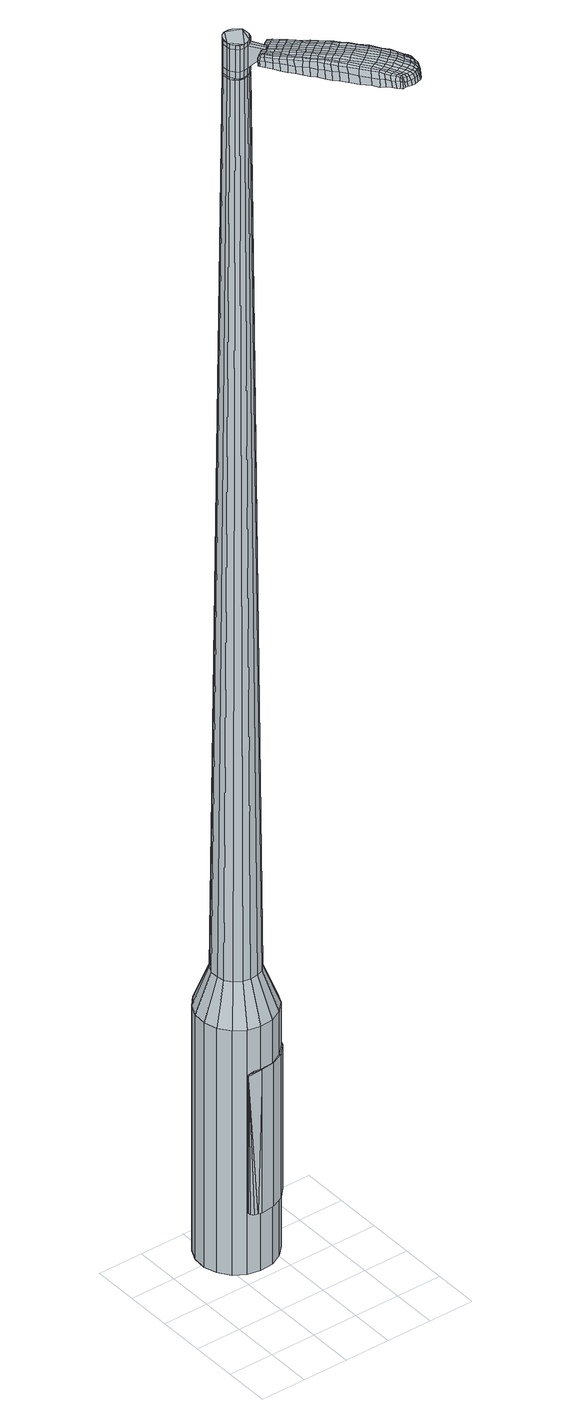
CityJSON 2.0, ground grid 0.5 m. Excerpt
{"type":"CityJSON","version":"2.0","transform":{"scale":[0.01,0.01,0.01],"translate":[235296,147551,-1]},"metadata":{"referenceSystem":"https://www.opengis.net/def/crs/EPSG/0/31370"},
"CityObjects":{
"object1":{"type":"GenericCityObject","attributes":{"cluster":373,"mean_distance_to_centroid":0.178,"new_centroid_x":235296.74,"new_centroid_y":147552.52,"mean_distance_to_camera":16.45,"H1":16.33,"H2":20.15,"Z_final":115.61,"cluster2":-1,"proj_x":235288.61,"proj_y":147558.45,"id_line":52661,"bearing_l":216.1,"distance":10.05,"orientation":"left","G_obj":306.1},"geometry":[{"type":"MultiSurface","lod":"2","boundaries":[[[0,1,2,3]],[[1,4,5,2]],[[4,6,7,5]],[[6,8,9,7]],[[8,10,11,9]],[[10,12,13,11]],[[12,14,15,13]],[[14,16,17,15]],[[16,18,19,17]],[[18,20,21,19]],[[20,22,23,21]],[[22,24,25,23]],[[24,26,27,25]],[[26,28,29,27]],[[28,30,31,29]],[[30,32,33,31]],[[32,34,35,33]],[[34,0,3,35]],[[36,37,38,39]],[[38,40,41,42]],[[41,43,42]],[[42,44,45,46]],[[45,47,46]],[[46,48,49,50]],[[49,51,50]],[[42,46,50,38]],[[50,52,39,38]],[[53,36,39]],[[2,5,7,35]],[[7,9,11,15]],[[11,13,15]],[[15,17,19,23]],[[19,21,23]],[[23,25,27,31]],[[27,29,31]],[[15,23,31,7]],[[31,33,35,7]],[[3,2,35]],[[1,0,54,55]],[[0,34,56,54]],[[34,32,57,56]],[[32,30,58,57]],[[30,28,59,58]],[[28,26,60,59]],[[26,24,61,60]],[[24,22,62,61]],[[22,20,63,62]],[[20,18,64,63]],[[18,16,65,64]],[[16,14,66,65]],[[14,12,67,66]],[[12,10,68,67]],[[10,8,69,68]],[[8,6,70,69]],[[6,4,71,70]],[[4,1,55,71]],[[55,54,72,73]],[[54,56,74,72]],[[56,57,75,74]],[[57,58,76,75]],[[58,59,77,76]],[[59,60,78,77]],[[60,61,79,78]],[[61,62,80,79]],[[62,63,81,80]],[[63,64,82,81]],[[64,65,83,82]],[[65,66,84,83]],[[66,67,85,84]],[[67,68,86,85]],[[68,69,87,86]],[[69,70,88,87]],[[70,71,89,88]],[[71,55,73,89]],[[90,91,92,93]],[[94,95,91,90]],[[96,97,95,94]],[[76,98,97,96]],[[99,100,98,76]],[[78,101,100,99]],[[79,102,101,78]],[[80,103,102,79]],[[104,105,103,80]],[[106,107,105,104]],[[83,108,107,106]],[[84,109,108,83]],[[85,110,109,84]],[[86,111,110,85]],[[112,113,111,86]],[[114,115,113,112]],[[116,117,115,114]],[[93,92,117,116]],[[118,119,120,121]],[[122,118,121,123]],[[124,122,123,125]],[[126,124,125,127]],[[128,126,127,129]],[[130,128,129,131]],[[132,130,131,133]],[[134,132,133,135]],[[136,134,135,137]],[[138,136,137,139]],[[140,138,139,141]],[[142,140,141,143]],[[144,142,143,145]],[[146,144,145,147]],[[148,146,147,149]],[[150,148,149,151]],[[73,72,90,93]],[[72,74,94,90]],[[74,75,96,94]],[[75,76,96]],[[77,99,76]],[[77,78,99]],[[81,104,80]],[[81,82,106,104]],[[82,83,106]],[[87,112,86]],[[87,88,114,112]],[[88,89,116,114]],[[89,73,93,116]],[[152,153,92,91]],[[153,154,117,92]],[[154,155,115,117]],[[155,156,113,115]],[[156,111,113]],[[157,107,108]],[[157,158,105,107]],[[158,103,105]],[[159,100,101]],[[159,98,100]],[[160,97,98]],[[160,161,95,97]],[[161,152,91,95]],[[39,52,150,162]],[[153,152,163,151]],[[53,39,162,119]],[[152,161,120,163]],[[36,53,119,118]],[[161,160,121,120]],[[37,36,118,122]],[[160,98,123,121]],[[38,37,122,124]],[[98,159,125,123]],[[40,38,124,126]],[[159,101,127,125]],[[41,40,126,128]],[[101,102,129,127]],[[43,41,128,130]],[[102,103,131,129]],[[42,43,130,132]],[[103,158,133,131]],[[44,42,132,134]],[[158,157,135,133]],[[45,44,134,136]],[[157,108,137,135]],[[47,45,136,138]],[[108,109,139,137]],[[46,47,138,140]],[[109,110,141,139]],[[48,46,140,142]],[[110,111,143,141]],[[49,48,142,144]],[[111,156,145,143]],[[51,49,144,146]],[[156,155,147,145]],[[50,51,146,148]],[[155,154,149,147]],[[52,50,148,150]],[[154,153,151,149]],[[150,151,164,165]],[[151,163,166,164]],[[163,120,167,166]],[[120,119,168,167]],[[119,162,169,168]],[[162,150,165,169]],[[170,171,172,173]],[[174,170,173,175]],[[170,174,176,177]],[[171,170,177,178]],[[179,180,181,182]],[[183,179,182,184]],[[179,183,185,186]],[[180,179,186,187]],[[188,189,190,191]],[[192,188,191,193]],[[188,192,194,195]],[[189,188,195,196]],[[197,198,199,200]],[[201,197,200,202]],[[197,201,203,204]],[[198,197,204,205]],[[206,207,208,209]],[[210,206,209,211]],[[206,210,212,213]],[[207,206,213,214]],[[215,216,217,218]],[[219,215,218,220]],[[215,219,221,222]],[[216,215,222,223]],[[224,225,226,227]],[[216,224,227,217]],[[224,216,223,228]],[[225,224,228,229]],[[230,231,232,233]],[[225,230,233,226]],[[230,225,229,234]],[[231,230,234,235]],[[236,174,175,237]],[[231,236,237,232]],[[236,231,235,238]],[[174,236,238,176]],[[239,240,241,242]],[[243,239,242,244]],[[239,243,245,246]],[[240,239,246,247]],[[248,249,250,251]],[[240,248,251,241]],[[248,240,247,252]],[[249,248,252,253]],[[254,255,256,257]],[[249,254,257,250]],[[254,249,253,258]],[[255,254,258,259]],[[260,261,262,263]],[[255,260,263,256]],[[260,255,259,264]],[[261,260,264,265]],[[266,171,178,267]],[[261,266,267,262]],[[266,261,265,268]],[[171,266,268,172]],[[269,270,271,272]],[[273,269,272,274]],[[269,273,275,276]],[[270,269,276,277]],[[278,279,280,281]],[[270,278,281,271]],[[278,270,277,282]],[[279,278,282,283]],[[284,285,286,287]],[[279,284,287,280]],[[284,279,283,288]],[[285,284,288,289]],[[290,183,184,291]],[[285,290,291,286]],[[290,285,289,292]],[[183,290,292,185]],[[293,294,295,296]],[[297,293,296,298]],[[293,297,299,300]],[[294,293,300,301]],[[302,303,304,305]],[[294,302,305,295]],[[302,294,301,306]],[[303,302,306,307]],[[308,309,310,311]],[[303,308,311,304]],[[308,303,307,312]],[[309,308,312,313]],[[314,315,316,317]],[[309,314,317,310]],[[314,309,313,318]],[[315,314,318,319]],[[320,180,187,321]],[[315,320,321,316]],[[320,315,319,322]],[[180,320,322,181]],[[323,209,208,324]],[[325,323,324,326]],[[323,325,327,328]],[[209,323,328,211]],[[329,325,326,330]],[[331,329,330,332]],[[329,331,333,334]],[[325,329,334,327]],[[335,331,332,336]],[[337,335,336,338]],[[335,337,339,340]],[[331,335,340,333]],[[341,337,338,342]],[[343,341,342,344]],[[341,343,345,346]],[[337,341,346,339]],[[347,343,344,348]],[[198,347,348,199]],[[347,198,205,349]],[[343,347,349,345]],[[350,351,196,195]],[[352,350,195,194]],[[350,352,353,354]],[[351,350,354,355]],[[356,357,355,354]],[[358,356,354,353]],[[356,358,359,360]],[[357,356,360,361]],[[362,363,361,360]],[[364,362,360,359]],[[362,364,365,366]],[[363,362,366,367]],[[368,369,367,366]],[[370,368,366,365]],[[368,370,203,201]],[[369,368,201,202]],[[371,372,373,374]],[[273,371,374,275]],[[371,273,274,375]],[[372,371,375,376]],[[377,192,193,378]],[[372,377,378,373]],[[377,372,376,379]],[[192,377,379,194]],[[380,381,382,383]],[[219,380,383,221]],[[380,219,220,384]],[[381,380,384,385]],[[386,387,388,389]],[[381,386,389,382]],[[386,381,385,390]],[[387,386,390,391]],[[392,189,196,393]],[[387,392,393,388]],[[392,387,391,394]],[[189,392,394,190]],[[395,396,397,398]],[[177,395,398,178]],[[395,177,176,399]],[[396,395,399,400]],[[401,402,403,404]],[[396,401,404,397]],[[401,396,400,405]],[[402,401,405,406]],[[407,200,199,408]],[[402,407,408,403]],[[407,402,406,409]],[[200,407,409,202]],[[410,411,412,413]],[[182,410,413,184]],[[410,182,181,414]],[[411,410,414,415]],[[416,204,203,417]],[[411,416,417,412]],[[416,411,415,418]],[[204,416,418,205]],[[419,420,421,422]],[[297,419,422,299]],[[419,297,298,423]],[[420,419,423,424]],[[425,210,211,426]],[[420,425,426,421]],[[425,420,424,427]],[[210,425,427,212]],[[428,429,430,431]],[[243,428,431,245]],[[428,243,244,432]],[[429,428,432,433]],[[434,435,436,437]],[[429,434,437,430]],[[434,429,433,438]],[[435,434,438,439]],[[440,207,214,441]],[[435,440,441,436]],[[440,435,439,442]],[[207,440,442,208]],[[443,444,433,432]],[[242,443,432,244]],[[443,242,241,445]],[[444,443,445,446]],[[447,448,439,438]],[[444,447,438,433]],[[447,444,446,449]],[[448,447,449,450]],[[451,324,208,442]],[[448,451,442,439]],[[451,448,450,452]],[[324,451,452,326]],[[453,454,455,456]],[[300,453,456,301]],[[453,300,299,422]],[[454,453,422,421]],[[457,328,327,458]],[[454,457,458,455]],[[457,454,421,426]],[[328,457,426,211]],[[459,460,446,445]],[[251,459,445,241]],[[459,251,250,461]],[[460,459,461,462]],[[463,464,450,449]],[[460,463,449,446]],[[463,460,462,465]],[[464,463,465,466]],[[467,330,326,452]],[[464,467,452,450]],[[467,464,466,468]],[[330,467,468,332]],[[469,470,471,472]],[[306,469,472,307]],[[469,306,301,456]],[[470,469,456,455]],[[473,334,333,474]],[[470,473,474,471]],[[473,470,455,458]],[[334,473,458,327]],[[475,476,462,461]],[[257,475,461,250]],[[475,257,256,477]],[[476,475,477,478]],[[479,480,466,465]],[[476,479,465,462]],[[479,476,478,481]],[[480,479,481,482]],[[483,336,332,468]],[[480,483,468,466]],[[483,480,482,484]],[[336,483,484,338]],[[485,486,487,488]],[[312,485,488,313]],[[485,312,307,472]],[[486,485,472,471]],[[489,340,339,490]],[[486,489,490,487]],[[489,486,471,474]],[[340,489,474,333]],[[491,492,478,477]],[[263,491,477,256]],[[491,263,262,493]],[[492,491,493,494]],[[495,496,482,481]],[[492,495,481,478]],[[495,492,494,497]],[[496,495,497,498]],[[499,342,338,484]],[[496,499,484,482]],[[499,496,498,500]],[[342,499,500,344]],[[501,502,503,504]],[[318,501,504,319]],[[501,318,313,488]],[[502,501,488,487]],[[505,346,345,506]],[[502,505,506,503]],[[505,502,487,490]],[[346,505,490,339]],[[507,508,494,493]],[[267,507,493,262]],[[507,267,178,398]],[[508,507,398,397]],[[509,510,498,497]],[[508,509,497,494]],[[509,508,397,404]],[[510,509,404,403]],[[511,348,344,500]],[[510,511,500,498]],[[511,510,403,408]],[[348,511,408,199]],[[512,513,415,414]],[[322,512,414,181]],[[512,322,319,504]],[[513,512,504,503]],[[514,349,205,418]],[[513,514,418,415]],[[514,513,503,506]],[[349,514,506,345]],[[515,516,376,375]],[[272,515,375,274]],[[515,272,271,517]],[[516,515,517,518]],[[519,352,194,379]],[[516,519,379,376]],[[519,516,518,520]],[[352,519,520,353]],[[521,522,523,524]],[[222,521,524,223]],[[521,222,221,383]],[[522,521,383,382]],[[525,526,527,528]],[[522,525,528,523]],[[525,522,382,389]],[[526,525,389,388]],[[529,351,355,530]],[[526,529,530,527]],[[529,526,388,393]],[[351,529,393,196]],[[531,532,518,517]],[[281,531,517,271]],[[531,281,280,533]],[[532,531,533,534]],[[535,358,353,520]],[[532,535,520,518]],[[535,532,534,536]],[[358,535,536,359]],[[537,538,539,540]],[[228,537,540,229]],[[537,228,223,524]],[[538,537,524,523]],[[541,542,543,544]],[[538,541,544,539]],[[541,538,523,528]],[[542,541,528,527]],[[545,357,361,546]],[[542,545,546,543]],[[545,542,527,530]],[[357,545,530,355]],[[547,548,534,533]],[[287,547,533,280]],[[547,287,286,549]],[[548,547,549,550]],[[551,364,359,536]],[[548,551,536,534]],[[551,548,550,552]],[[364,551,552,365]],[[553,554,555,556]],[[234,553,556,235]],[[553,234,229,540]],[[554,553,540,539]],[[557,558,559,560]],[[554,557,560,555]],[[557,554,539,544]],[[558,557,544,543]],[[561,363,367,562]],[[558,561,562,559]],[[561,558,543,546]],[[363,561,546,361]],[[563,564,550,549]],[[291,563,549,286]],[[563,291,184,413]],[[564,563,413,412]],[[565,370,365,552]],[[564,565,552,550]],[[565,564,412,417]],[[370,565,417,203]],[[566,567,400,399]],[[238,566,399,176]],[[566,238,235,556]],[[567,566,556,555]],[[568,569,406,405]],[[567,568,405,400]],[[568,567,555,560]],[[569,568,560,559]],[[570,369,202,409]],[[569,570,409,406]],[[570,569,559,562]],[[369,570,562,367]],[[571,572,573,574]],[[574,573,575,576]],[[577,575,573,578]],[[578,573,572,579]],[[580,581,582,583]],[[583,582,584,585]],[[586,584,582,587]],[[587,582,581,588]],[[589,590,591,592]],[[592,591,593,594]],[[595,593,591,596]],[[596,591,590,597]],[[598,599,600,601]],[[601,600,602,603]],[[604,602,600,605]],[[605,600,599,606]],[[607,608,609,610]],[[610,609,611,612]],[[613,611,609,614]],[[614,609,608,615]],[[616,617,618,619]],[[619,618,620,621]],[[622,620,618,623]],[[623,618,617,624]],[[625,626,627,628]],[[628,627,617,616]],[[624,617,627,629]],[[629,627,626,630]],[[631,632,633,634]],[[634,633,626,625]],[[630,626,633,635]],[[635,633,632,636]],[[576,575,637,638]],[[638,637,632,631]],[[636,632,637,639]],[[639,637,575,577]],[[640,641,642,643]],[[643,642,644,645]],[[646,644,642,647]],[[647,642,641,648]],[[649,650,651,652]],[[652,651,641,640]],[[648,641,651,653]],[[653,651,650,654]],[[655,656,657,658]],[[658,657,650,649]],[[654,650,657,659]],[[659,657,656,660]],[[661,662,663,664]],[[664,663,656,655]],[[660,656,663,665]],[[665,663,662,666]],[[579,572,667,668]],[[668,667,662,661]],[[666,662,667,669]],[[669,667,572,571]],[[670,671,672,673]],[[673,672,674,675]],[[676,674,672,677]],[[677,672,671,678]],[[679,680,681,682]],[[682,681,671,670]],[[678,671,681,683]],[[683,681,680,684]],[[685,686,687,688]],[[688,687,680,679]],[[684,680,687,689]],[[689,687,686,690]],[[585,584,691,692]],[[692,691,686,685]],[[690,686,691,693]],[[693,691,584,586]],[[694,695,696,697]],[[697,696,698,699]],[[700,698,696,701]],[[701,696,695,702]],[[703,704,705,706]],[[706,705,695,694]],[[702,695,705,707]],[[707,705,704,708]],[[709,710,711,712]],[[712,711,704,703]],[[708,704,711,713]],[[713,711,710,714]],[[715,716,717,718]],[[718,717,710,709]],[[714,710,717,719]],[[719,717,716,720]],[[588,581,721,722]],[[722,721,716,715]],[[720,716,721,723]],[[723,721,581,580]],[[607,610,724,725]],[[725,724,726,727]],[[728,726,724,729]],[[729,724,610,612]],[[727,726,730,731]],[[731,730,732,733]],[[734,732,730,735]],[[735,730,726,728]],[[733,732,736,737]],[[737,736,738,739]],[[740,738,736,741]],[[741,736,732,734]],[[739,738,742,743]],[[743,742,744,745]],[[746,744,742,747]],[[747,742,738,740]],[[745,744,748,749]],[[749,748,599,598]],[[606,599,748,750]],[[750,748,744,746]],[[597,751,752,596]],[[596,752,753,595]],[[754,753,752,755]],[[755,752,751,756]],[[756,757,758,755]],[[755,758,759,754]],[[760,759,758,761]],[[761,758,757,762]],[[762,763,764,761]],[[761,764,765,760]],[[766,765,764,767]],[[767,764,763,768]],[[768,769,770,767]],[[767,770,771,766]],[[604,771,770,602]],[[602,770,769,603]],[[772,773,774,775]],[[775,774,674,676]],[[675,674,774,776]],[[776,774,773,777]],[[594,593,778,779]],[[779,778,773,772]],[[777,773,778,780]],[[780,778,593,595]],[[781,782,783,784]],[[784,783,620,622]],[[621,620,783,785]],[[785,783,782,786]],[[787,788,789,790]],[[790,789,782,781]],[[786,782,789,791]],[[791,789,788,792]],[[597,590,793,794]],[[794,793,788,787]],[[792,788,793,795]],[[795,793,590,589]],[[796,797,798,799]],[[799,798,578,579]],[[577,578,798,800]],[[800,798,797,801]],[[802,803,804,805]],[[805,804,797,796]],[[801,797,804,806]],[[806,804,803,807]],[[598,601,808,809]],[[809,808,803,802]],[[807,803,808,810]],[[810,808,601,603]],[[811,812,813,814]],[[814,813,583,585]],[[580,583,813,815]],[[815,813,812,816]],[[604,605,817,818]],[[818,817,812,811]],[[816,812,817,819]],[[819,817,605,606]],[[820,821,698,822]],[[822,698,700]],[[699,698,823]],[[823,698,821,824]],[[612,611,825,826]],[[826,825,821,820]],[[824,821,825,827]],[[827,825,611,613]],[[828,829,830]],[[830,829,644,646]],[[645,644,829,831]],[[832,833,834,835]],[[835,834,829,828]],[[831,829,834,836]],[[836,834,833,837]],[[615,608,838,839]],[[839,838,833,832]],[[837,833,838,840]],[[840,838,608,607]],[[841,842,831]],[[831,842,643,645]],[[640,643,842,843]],[[843,842,841,844]],[[837,845,846,836]],[[836,846,841,831]],[[844,841,846,847]],[[847,846,845,848]],[[607,725,849,840]],[[840,849,845,837]],[[848,845,849,850]],[[850,849,725,727]],[[851,852,853]],[[853,852,701,702]],[[700,701,852,822]],[[822,852,820]],[[728,729,854,855]],[[855,854,852,851]],[[820,852,854,826]],[[826,854,729,612]],[[844,856,857,843]],[[843,857,652,640]],[[649,652,857,858]],[[858,857,856,859]],[[848,860,861,847]],[[847,861,856,844]],[[859,856,861,862]],[[862,861,860,863]],[[727,731,864,850]],[[850,864,860,848]],[[863,860,864,865]],[[865,864,731,733]],[[866,867,868,869]],[[869,868,707,708]],[[702,707,868,853]],[[853,868,867,851]],[[734,735,870,871]],[[871,870,867,866]],[[851,867,870,855]],[[855,870,735,728]],[[859,872,858]],[[858,872,658,649]],[[655,658,872,873]],[[873,872,874]],[[863,875,876,862]],[[862,876,872,859]],[[874,872,876,877]],[[877,876,875,878]],[[733,737,879,865]],[[865,879,875,863]],[[878,875,879,880]],[[880,879,737,739]],[[881,882,883,884]],[[884,883,713,714]],[[708,713,883,869]],[[869,883,882,866]],[[740,741,885,886]],[[886,885,882,881]],[[866,882,885,871]],[[871,885,741,734]],[[874,887,888,873]],[[873,888,664,655]],[[661,664,888,889]],[[889,888,887,890]],[[878,891,892,877]],[[877,892,887,874]],[[890,887,892,893]],[[893,892,891,894]],[[739,743,895,880]],[[880,895,891,878]],[[894,891,895,896]],[[896,895,743,745]],[[897,898,899,900]],[[900,899,719,720]],[[714,719,899,884]],[[884,899,898,881]],[[746,747,901,902]],[[902,901,898,897]],[[881,898,901,886]],[[886,901,747,740]],[[890,903,904,889]],[[889,904,668,661]],[[579,668,904,799]],[[799,904,903,796]],[[894,905,906,893]],[[893,906,903,890]],[[796,903,906,805]],[[805,906,905,802]],[[745,749,907,896]],[[896,907,905,894]],[[802,905,907,809]],[[809,907,749,598]],[[816,908,909,815]],[[815,909,723,580]],[[720,723,909,900]],[[900,909,908,897]],[[606,750,910,819]],[[819,910,908,816]],[[897,908,910,902]],[[902,910,750,746]],[[777,911,912,776]],[[776,912,673,675]],[[670,673,912,913]],[[913,912,911,914]],[[595,753,915,780]],[[780,915,911,777]],[[914,911,915,916]],[[916,915,753,754]],[[917,918,919,920]],[[920,919,623,624]],[[622,623,919,784]],[[784,919,918,781]],[[921,922,923,924]],[[924,923,918,917]],[[781,918,923,790]],[[790,923,922,787]],[[756,751,925,926]],[[926,925,922,921]],[[787,922,925,794]],[[794,925,751,597]],[[914,927,928,913]],[[913,928,682,670]],[[679,682,928,929]],[[929,928,927,930]],[[754,759,931,916]],[[916,931,927,914]],[[930,927,931,932]],[[932,931,759,760]],[[933,934,935,936]],[[936,935,629,630]],[[624,629,935,920]],[[920,935,934,917]],[[937,938,939,940]],[[940,939,934,933]],[[917,934,939,924]],[[924,939,938,921]],[[762,757,941,942]],[[942,941,938,937]],[[921,938,941,926]],[[926,941,757,756]],[[930,943,944,929]],[[929,944,688,679]],[[685,688,944,945]],[[945,944,943,946]],[[760,765,947,932]],[[932,947,943,930]],[[946,943,947,948]],[[948,947,765,766]],[[949,950,951,952]],[[952,951,635,636]],[[630,635,951,936]],[[936,951,950,933]],[[953,954,955,956]],[[956,955,950,949]],[[933,950,955,940]],[[940,955,954,937]],[[768,763,957,958]],[[958,957,954,953]],[[937,954,957,942]],[[942,957,763,762]],[[946,959,960,945]],[[945,960,692,685]],[[585,692,960,814]],[[814,960,959,811]],[[766,771,961,948]],[[948,961,959,946]],[[811,959,961,818]],[[818,961,771,604]],[[801,962,963,800]],[[800,963,639,577]],[[636,639,963,952]],[[952,963,962,949]],[[807,964,965,806]],[[806,965,962,801]],[[949,962,965,956]],[[956,965,964,953]],[[603,769,966,810]],[[810,966,964,807]],[[953,964,966,958]],[[958,966,769,768]],[[571,574,173,172]],[[574,576,175,173]],[[586,587,186,185]],[[587,588,187,186]],[[589,592,191,190]],[[592,594,193,191]],[[613,614,213,212]],[[614,615,214,213]],[[616,619,218,217]],[[619,621,220,218]],[[625,628,227,226]],[[628,616,217,227]],[[631,634,233,232]],[[634,625,226,233]],[[576,638,237,175]],[[638,631,232,237]],[[646,647,246,245]],[[647,648,247,246]],[[648,653,252,247]],[[653,654,253,252]],[[654,659,258,253]],[[659,660,259,258]],[[660,665,264,259]],[[665,666,265,264]],[[666,669,268,265]],[[669,571,172,268]],[[676,677,276,275]],[[677,678,277,276]],[[678,683,282,277]],[[683,684,283,282]],[[684,689,288,283]],[[689,690,289,288]],[[690,693,292,289]],[[693,586,185,292]],[[694,697,296,295]],[[697,699,298,296]],[[703,706,305,304]],[[706,694,295,305]],[[709,712,311,310]],[[712,703,304,311]],[[715,718,317,316]],[[718,709,310,317]],[[588,722,321,187]],[[722,715,316,321]],[[772,775,374,373]],[[775,676,275,374]],[[594,779,378,193]],[[779,772,373,378]],[[621,785,384,220]],[[785,786,385,384]],[[786,791,390,385]],[[791,792,391,390]],[[792,795,394,391]],[[795,589,190,394]],[[699,823,423,298]],[[823,824,424,423]],[[824,827,427,424]],[[827,613,212,427]],[[828,830,431,430]],[[830,646,245,431]],[[832,835,437,436]],[[835,828,430,437]],[[615,839,441,214]],[[839,832,436,441]],[[967,968,969,970]],[[971,972,970,969]],[[973,974,975,976]],[[977,978,979,980]],[[968,981,982,969]],[[983,971,969,982]],[[984,973,976,985]],[[986,987,978,977]],[[981,988,989,982]],[[989,990,983,982]],[[991,984,985,992]],[[993,987,986,994]],[[988,995,996,989]],[[996,997,990,989]],[[998,991,992,999]],[[1000,993,994,1001]],[[1002,1003,1004,1005]],[[1006,1007,1003,1002]],[[1006,1008,1009,1007]],[[1008,1010,1011,1009]],[[1012,1013,1014,1015]],[[1016,1017,1013,1012]],[[1018,1019,1017,1016]],[[1020,1021,1019,1018]],[[1015,1004,1003,1012]],[[1012,1003,1007,1016]],[[1007,1009,1018,1016]],[[1009,1011,1020,1018]],[[976,975,972,971]],[[985,976,971,983]],[[990,992,985,983]],[[997,999,992,990]],[[977,980,974,973]],[[986,977,973,984]],[[994,986,984,991]],[[1001,994,991,998]],[[978,1002,1005,979]],[[987,1006,1002,978]],[[1008,1006,987,993]],[[1010,1008,993,1000]],[[1022,1023,1024,1025]],[[1024,1026,1027,1028]],[[1024,1028,1029,1030]],[[1024,1030,1025]],[[1031,1022,1025,1032]],[[1033,1032,1025,1034]],[[1035,1034,1025]],[[1036,1024,1023,1037]],[[1038,1036,1037,1039]],[[1040,1038,1039,1041]],[[1042,1040,1041,1043]],[[1044,1042,1043,1045]],[[1045,1046,1047,1048]],[[1045,1048,1049,1050]],[[1045,1050,1051,1052]],[[1051,1053,1054,1055]],[[1051,1055,1056,1057]],[[1051,1057,1052]],[[1045,1052,1044]],[[1058,1059,1023,1022]],[[1060,1061,1026,1024]],[[1062,1063,1035,1025]],[[1059,1064,1037,1023]],[[1065,1060,1024,1036]],[[1064,1066,1039,1037]],[[1067,1065,1036,1038]],[[1066,1068,1041,1039]],[[1069,1067,1038,1040]],[[1068,1070,1043,1041]],[[1071,1069,1040,1042]],[[1070,1072,1045,1043]],[[1073,1071,1042,1044]],[[1072,1074,1046,1045]],[[1075,1076,1053,1051]],[[1077,1073,1044,1052]],[[1047,1046,1074,1078]],[[1048,1047,1078,1079]],[[1049,1048,1079,1080]],[[1050,1049,1080,1081]],[[1051,1050,1081,1075]],[[1082,1058,1022,1031]],[[1083,1082,1031,1032]],[[1084,1083,1032,1033]],[[1085,1084,1033,1034]],[[1063,1085,1034,1035]],[[1027,1026,1061,1086]],[[1054,1053,1076,1087]],[[1028,1027,1086,1088]],[[1029,1028,1088,1089]],[[1030,1029,1089,1090]],[[1025,1030,1090,1062]],[[1055,1054,1087,1091]],[[1056,1055,1091,1092]],[[1057,1056,1092,1093]],[[1052,1057,1093,1077]]]}]}
},
"vertices":[
[101,118,384],[88,111,384],[88,111,96],[101,118,96],[73,110,384],[73,110,96],[59,113,384],[59,113,96],[47,121,384],[47,121,96],[38,133,384],[38,133,96],[34,147,384],[34,147,96],[35,162,384],[35,162,96],[41,175,384],[41,175,96],[51,186,384],[51,186,96],[64,192,384],[64,192,96],[79,194,384],[79,194,96],[93,190,384],[93,190,96],[105,182,384],[105,182,96],[114,170,384],[114,170,96],[118,156,384],[118,156,96],[117,142,384],[117,142,96],[111,128,384],[111,128,96],[89,149,1524],[89,153,1524],[88,158,1524],[84,141,1524],[85,161,1524],[81,164,1524],[72,165,1524],[77,165,1524],[68,163,1524],[65,159,1524],[63,150,1524],[63,155,1524],[64,146,1524],[67,142,1524],[75,138,1524],[70,139,1524],[80,139,1524],[87,144,1524],[91,131,429],[83,128,429],[97,138,429],[100,146,429],[101,154,429],[99,163,429],[93,170,429],[86,175,429],[78,177,429],[69,176,429],[61,172,429],[55,166,429],[51,158,429],[51,149,429],[53,141,429],[58,134,429],[66,129,429],[74,127,429],[84,141,1483],[80,139,1483],[87,144,1483],[89,149,1483],[89,153,1483],[88,158,1483],[85,161,1483],[81,164,1483],[77,165,1483],[72,165,1483],[68,163,1483],[65,159,1483],[63,155,1483],[63,150,1483],[64,146,1483],[67,142,1483],[70,139,1483],[75,138,1483],[83,141,1483],[83,141,1485],[79,139,1485],[79,139,1483],[87,145,1483],[87,145,1485],[88,149,1483],[88,149,1485],[89,153,1485],[87,157,1483],[87,157,1485],[85,161,1485],[81,164,1485],[77,165,1485],[72,164,1483],[72,164,1485],[68,162,1483],[68,162,1485],[65,159,1485],[63,155,1485],[63,150,1485],[64,146,1485],[67,143,1483],[67,143,1485],[71,140,1483],[71,140,1485],[75,139,1483],[75,139,1485],[89,149,1519],[87,144,1519],[87,144,1493],[89,149,1493],[89,153,1519],[89,153,1493],[88,158,1519],[88,158,1493],[85,161,1519],[85,161,1493],[81,164,1519],[81,164,1493],[77,165,1519],[77,165,1493],[72,165,1519],[72,165,1493],[68,163,1519],[68,163,1493],[65,159,1519],[65,159,1493],[63,155,1519],[63,155,1493],[63,150,1519],[63,150,1493],[64,146,1519],[64,146,1493],[67,142,1519],[67,142,1493],[70,139,1519],[70,139,1493],[75,138,1519],[75,138,1493],[80,139,1519],[80,139,1493],[84,141,1485],[80,139,1485],[75,138,1485],[70,139,1485],[67,142,1485],[68,163,1485],[72,165,1485],[88,158,1485],[89,149,1485],[87,144,1485],[84,141,1519],[84,141,1493],[92,124,1513],[92,124,1518],[95,126,1513],[97,128,1513],[97,128,1518],[95,126,1518],[123,54,1519],[119,60,1518],[118,58,1509],[122,52,1510],[128,47,1519],[127,45,1510],[128,49,1526],[123,56,1525],[119,62,1525],[154,77,1519],[150,83,1518],[148,82,1525],[152,77,1525],[159,70,1519],[157,70,1526],[161,70,1510],[156,77,1510],[152,82,1509],[183,7,1519],[180,5,1519],[181,4,1513],[184,7,1513],[186,11,1519],[186,10,1513],[185,12,1524],[182,9,1524],[179,7,1524],[139,67,1530],[135,73,1529],[132,71,1529],[137,65,1530],[145,60,1531],[142,58,1531],[148,62,1530],[142,69,1530],[138,75,1529],[92,132,1512],[89,131,1512],[90,130,1517],[92,131,1517],[94,134,1512],[95,133,1517],[95,133,1506],[92,132,1506],[90,130,1506],[159,7,1519],[156,10,1519],[156,8,1512],[158,6,1512],[161,6,1518],[160,4,1512],[161,7,1522],[160,8,1523],[157,11,1524],[153,13,1519],[150,18,1519],[149,16,1512],[153,12,1512],[154,15,1524],[150,19,1525],[146,22,1519],[141,28,1519],[141,27,1511],[145,20,1511],[147,24,1526],[142,30,1526],[134,38,1519],[134,36,1510],[135,39,1526],[83,116,1513],[87,110,1513],[87,111,1518],[83,118,1517],[80,121,1512],[81,121,1516],[80,120,1506],[82,115,1507],[86,109,1507],[91,104,1514],[95,97,1515],[95,99,1520],[91,105,1519],[90,102,1507],[94,96,1507],[99,91,1515],[103,85,1516],[104,86,1522],[99,93,1521],[98,89,1508],[102,83,1508],[107,79,1517],[111,72,1517],[112,74,1524],[108,80,1523],[106,77,1508],[110,71,1509],[115,66,1518],[116,68,1524],[114,64,1509],[188,28,1519],[186,31,1519],[185,30,1524],[187,27,1523],[189,25,1518],[188,26,1522],[191,26,1512],[190,28,1512],[188,31,1512],[184,35,1519],[181,40,1519],[180,40,1525],[183,35,1524],[186,35,1512],[183,40,1512],[178,45,1519],[173,51,1519],[172,51,1526],[176,45,1526],[180,45,1511],[175,51,1511],[166,61,1519],[165,61,1526],[168,61,1510],[107,134,1513],[112,128,1513],[114,128,1507],[109,134,1507],[103,138,1512],[105,138,1506],[103,137,1516],[106,134,1517],[111,128,1518],[117,123,1514],[122,117,1515],[123,117,1507],[118,122,1507],[115,122,1519],[120,117,1520],[126,111,1515],[131,105,1516],[133,105,1508],[128,111,1508],[125,111,1521],[129,105,1522],[136,100,1517],[140,94,1517],[142,94,1509],[138,99,1508],[134,99,1523],[139,94,1524],[145,88,1518],[147,88,1509],[143,88,1524],[95,127,1519],[93,125,1519],[100,121,1520],[98,119,1520],[102,123,1520],[98,129,1519],[104,115,1522],[102,113,1522],[109,109,1523],[106,107,1523],[111,111,1523],[107,117,1521],[113,103,1524],[111,101,1524],[117,97,1525],[115,95,1525],[120,99,1525],[116,105,1524],[122,91,1526],[119,89,1526],[126,85,1527],[124,83,1527],[129,87,1527],[125,93,1526],[131,79,1528],[128,77,1528],[133,81,1528],[180,11,1527],[177,9,1527],[183,14,1526],[180,18,1527],[178,15,1528],[175,13,1528],[174,20,1529],[171,18,1529],[177,23,1528],[173,29,1530],[170,26,1530],[167,24,1530],[165,32,1531],[162,30,1531],[168,34,1530],[163,42,1531],[160,39,1531],[157,37,1531],[152,49,1531],[149,47,1531],[155,52,1531],[189,23,1518],[189,20,1519],[190,20,1513],[191,23,1513],[188,24,1523],[188,21,1523],[188,15,1519],[189,15,1513],[187,16,1524],[163,5,1518],[165,4,1518],[165,5,1523],[162,6,1523],[162,3,1513],[165,3,1513],[169,3,1519],[173,3,1519],[172,4,1524],[168,5,1523],[169,2,1513],[173,2,1513],[177,4,1519],[176,5,1524],[177,3,1513],[124,57,1528],[126,58,1528],[122,64,1528],[121,63,1527],[129,50,1528],[131,51,1529],[128,60,1529],[131,61,1530],[127,68,1529],[124,66,1528],[134,52,1529],[136,54,1530],[134,63,1530],[130,69,1529],[139,56,1531],[151,76,1528],[149,75,1529],[154,68,1529],[156,69,1528],[146,82,1527],[144,80,1528],[146,72,1529],[151,65,1530],[141,78,1528],[101,139,1512],[100,138,1512],[100,137,1517],[102,138,1517],[103,139,1506],[101,138,1506],[97,136,1512],[97,135,1517],[98,136,1506],[80,124,1512],[81,125,1512],[81,123,1506],[79,122,1506],[81,123,1517],[82,124,1517],[83,126,1512],[85,128,1512],[85,127,1506],[83,125,1506],[84,125,1517],[86,127,1517],[87,129,1512],[88,128,1506],[88,128,1517],[84,119,1519],[85,120,1519],[88,112,1520],[89,113,1520],[87,121,1519],[89,122,1519],[91,115,1520],[93,116,1520],[91,124,1519],[96,118,1520],[105,134,1519],[103,132,1519],[108,127,1520],[109,128,1520],[101,131,1519],[105,125,1520],[92,106,1521],[94,107,1521],[96,100,1522],[98,101,1522],[96,109,1521],[98,110,1521],[100,102,1522],[102,104,1523],[100,112,1522],[104,106,1523],[114,122,1521],[112,121,1521],[117,115,1522],[119,116,1522],[110,119,1521],[114,113,1522],[100,94,1523],[102,95,1523],[105,88,1524],[106,89,1524],[104,96,1523],[106,98,1524],[108,90,1525],[110,92,1525],[108,100,1524],[113,93,1525],[123,110,1523],[122,109,1523],[126,103,1524],[128,105,1524],[119,107,1524],[123,101,1525],[109,81,1525],[110,82,1525],[113,75,1526],[114,76,1526],[112,84,1526],[115,86,1526],[116,78,1527],[119,80,1527],[117,87,1526],[121,81,1527],[133,99,1525],[131,97,1525],[135,92,1526],[137,93,1526],[128,95,1526],[132,89,1527],[117,69,1527],[118,70,1527],[120,72,1527],[123,74,1528],[125,75,1528],[142,87,1527],[140,86,1527],[137,84,1528],[187,26,1525],[186,23,1525],[185,29,1526],[184,26,1526],[185,19,1526],[183,22,1527],[161,8,1525],[164,7,1525],[161,10,1526],[159,11,1525],[167,7,1525],[170,7,1526],[168,10,1527],[164,10,1526],[174,7,1526],[171,11,1527],[182,33,1526],[181,31,1527],[179,38,1527],[178,36,1528],[179,27,1528],[176,32,1529],[155,15,1526],[158,14,1527],[154,19,1528],[152,19,1527],[161,14,1527],[164,15,1528],[160,20,1529],[157,20,1528],[168,16,1528],[163,22,1530],[175,44,1528],[174,41,1529],[170,50,1528],[169,48,1529],[172,38,1529],[166,45,1530],[148,24,1528],[150,24,1528],[145,31,1529],[143,31,1528],[153,25,1529],[156,26,1530],[151,33,1530],[148,32,1530],[159,28,1530],[154,35,1531],[163,60,1529],[162,58,1529],[159,55,1530],[136,40,1528],[138,41,1529],[141,42,1530],[144,44,1530],[146,45,1531],[120,59,1509],[120,61,1518],[124,56,1518],[124,54,1509],[129,48,1519],[129,46,1510],[130,50,1525],[125,57,1525],[121,63,1525],[146,81,1525],[148,81,1518],[152,76,1518],[151,76,1525],[158,69,1519],[156,69,1525],[160,69,1510],[154,76,1509],[150,81,1509],[179,6,1513],[179,7,1519],[182,9,1519],[182,8,1513],[184,12,1519],[184,11,1513],[183,13,1524],[181,10,1524],[178,8,1524],[133,71,1528],[135,73,1528],[139,67,1529],[137,65,1529],[145,60,1529],[142,58,1529],[148,62,1529],[142,69,1529],[138,75,1528],[91,128,1516],[91,129,1512],[93,130,1512],[93,130,1516],[95,132,1512],[96,131,1516],[96,132,1506],[94,130,1506],[91,128,1506],[157,10,1512],[158,11,1519],[160,9,1518],[159,7,1512],[162,8,1518],[161,6,1512],[162,9,1522],[161,10,1523],[159,12,1523],[151,17,1512],[151,19,1519],[155,15,1519],[154,13,1512],[155,16,1524],[152,20,1525],[142,28,1511],[143,30,1519],[147,23,1519],[147,22,1511],[148,25,1525],[143,31,1526],[136,39,1519],[135,37,1510],[137,40,1526],[89,112,1518],[88,111,1513],[84,117,1513],[85,118,1517],[82,122,1512],[83,122,1515],[82,121,1506],[84,116,1506],[88,110,1507],[97,100,1520],[97,98,1514],[92,105,1514],[93,106,1519],[92,103,1507],[96,97,1507],[105,87,1522],[105,86,1516],[101,92,1515],[101,94,1521],[100,90,1508],[104,84,1508],[113,75,1523],[113,74,1517],[109,80,1516],[109,81,1522],[108,78,1508],[112,72,1508],[117,67,1517],[117,69,1524],[116,65,1509],[183,29,1523],[185,30,1519],[186,27,1518],[185,27,1523],[187,25,1518],[186,25,1522],[189,25,1512],[188,27,1512],[186,30,1512],[178,39,1525],[179,39,1519],[182,34,1519],[181,34,1524],[184,34,1512],[181,39,1512],[170,50,1526],[172,50,1519],[176,44,1519],[175,44,1525],[178,44,1511],[173,50,1511],[165,59,1519],[163,59,1526],[167,59,1510],[112,127,1507],[111,127,1513],[106,133,1513],[107,133,1506],[102,137,1512],[104,136,1506],[102,136,1515],[105,133,1517],[109,127,1518],[122,115,1507],[120,115,1514],[115,121,1514],[117,121,1507],[114,121,1519],[119,115,1520],[131,104,1508],[130,104,1516],[125,110,1515],[127,110,1508],[123,110,1521],[128,104,1522],[141,92,1508],[139,93,1517],[134,98,1516],[136,98,1508],[133,98,1522],[137,92,1523],[144,87,1517],[146,87,1509],[142,87,1524],[96,126,1518],[94,125,1518],[100,120,1519],[98,119,1519],[103,122,1519],[98,128,1518],[105,114,1520],[102,113,1520],[109,108,1521],[107,107,1521],[111,110,1521],[107,116,1520],[113,102,1523],[111,101,1523],[118,96,1524],[115,95,1524],[120,98,1524],[116,104,1523],[122,90,1525],[120,89,1525],[126,84,1526],[124,83,1526],[129,86,1526],[125,92,1525],[131,79,1527],[128,77,1527],[134,81,1527],[177,10,1526],[179,12,1526],[182,15,1525],[180,18,1526],[177,15,1526],[174,13,1526],[171,18,1528],[173,20,1528],[176,23,1527],[172,29,1528],[169,26,1529],[166,24,1529],[162,30,1530],[165,32,1530],[168,34,1529],[163,42,1530],[160,39,1530],[157,37,1530],[150,47,1530],[152,49,1530],[155,52,1530],[188,21,1513],[187,21,1518],[187,23,1518],[189,23,1512],[186,24,1523],[186,21,1523],[186,16,1519],[187,16,1513],[185,17,1523],[165,7,1523],[166,6,1518],[163,7,1518],[163,8,1523],[163,5,1512],[165,5,1512],[172,6,1523],[172,5,1519],[169,5,1519],[168,7,1523],[169,4,1513],[173,4,1513],[176,6,1519],[175,7,1524],[176,5,1513],[123,64,1527],[127,58,1527],[126,58,1527],[122,64,1526],[131,51,1527],[132,51,1528],[128,67,1528],[132,61,1528],[129,60,1528],[125,66,1527],[134,53,1528],[137,54,1529],[134,63,1529],[130,69,1528],[139,56,1529],[154,67,1528],[149,74,1527],[150,75,1527],[155,68,1527],[145,81,1526],[144,80,1527],[146,72,1528],[151,65,1528],[141,77,1527],[101,135,1516],[101,136,1512],[102,136,1516],[103,137,1506],[102,136,1506],[98,134,1512],[99,133,1516],[99,134,1506],[82,122,1506],[82,123,1512],[81,121,1506],[83,122,1516],[87,125,1506],[86,126,1512],[84,124,1512],[84,123,1506],[85,124,1516],[87,125,1516],[89,127,1512],[89,126,1506],[89,127,1516],[86,119,1518],[85,119,1518],[89,113,1519],[90,113,1519],[90,122,1518],[88,120,1518],[92,114,1519],[94,116,1519],[92,123,1518],[96,117,1519],[108,126,1519],[104,132,1518],[109,127,1519],[101,130,1518],[105,124,1519],[94,107,1520],[93,106,1520],[98,100,1521],[98,101,1521],[98,110,1520],[96,108,1520],[100,102,1521],[102,104,1521],[100,111,1520],[105,105,1521],[117,114,1521],[113,120,1520],[114,121,1520],[118,115,1521],[110,118,1520],[114,112,1521],[102,94,1522],[106,88,1523],[107,88,1523],[107,98,1522],[104,96,1522],[109,90,1523],[111,91,1524],[109,99,1523],[113,93,1524],[126,103,1523],[122,108,1522],[123,109,1522],[127,103,1523],[119,106,1522],[123,101,1523],[111,82,1524],[110,82,1524],[114,76,1525],[115,76,1525],[115,85,1525],[113,84,1524],[117,78,1525],[119,79,1526],[117,87,1525],[122,81,1526],[135,91,1525],[131,97,1524],[132,98,1524],[136,92,1525],[128,95,1524],[132,89,1525],[119,70,1526],[118,70,1526],[123,73,1527],[121,72,1526],[126,75,1527],[140,85,1526],[141,86,1526],[137,83,1526],[185,23,1524],[185,26,1524],[183,28,1525],[183,26,1525],[184,19,1525],[182,22,1525],[162,11,1525],[164,9,1524],[162,10,1524],[160,12,1525],[168,11,1526],[170,8,1525],[167,8,1524],[165,11,1525],[174,9,1525],[171,12,1526],[180,31,1526],[181,33,1526],[177,38,1526],[177,36,1527],[178,27,1526],[175,32,1527],[154,20,1527],[158,15,1526],[156,16,1526],[153,20,1526],[160,21,1528],[164,16,1527],[161,15,1526],[157,21,1527],[168,17,1527],[163,22,1528],[173,41,1527],[174,43,1527],[169,49,1527],[168,48,1528],[171,38,1528],[166,45,1529],[146,32,1528],[150,25,1527],[149,25,1527],[144,32,1527],[151,34,1529],[156,27,1529],[153,26,1528],[148,33,1528],[159,28,1529],[154,35,1530],[161,57,1528],[162,59,1528],[158,55,1529],[139,41,1528],[137,41,1528],[144,44,1529],[141,43,1529],[147,46,1530],[81,121,1508],[87,125,1508],[105,98,1509],[99,93,1509],[117,80,1510],[110,75,1510],[140,48,1512],[132,42,1512],[122,57,1511],[129,62,1511],[151,33,1513],[159,23,1514],[152,17,1514],[143,28,1513],[92,129,1508],[111,103,1509],[124,85,1510],[147,53,1512],[137,68,1511],[158,39,1513],[166,28,1514],[98,133,1508],[118,107,1509],[131,90,1510],[155,59,1512],[144,73,1511],[173,33,1514],[166,44,1513],[103,137,1508],[124,112,1509],[138,95,1510],[162,64,1512],[152,79,1511],[180,38,1514],[173,50,1513],[167,12,1514],[171,9,1514],[165,5,1514],[160,7,1514],[174,17,1514],[177,13,1514],[181,22,1514],[182,17,1514],[187,27,1514],[188,21,1514],[176,7,1515],[180,6,1515],[180,5,1515],[172,4,1515],[179,9,1515],[181,7,1515],[183,12,1515],[182,7,1515],[187,14,1515],[183,8,1515],[118,159,334],[120,155,334],[120,155,165],[116,169,171],[118,159,165],[117,163,165],[117,166,166],[116,168,167],[116,169,169],[117,163,334],[117,166,333],[116,168,332],[116,169,331],[116,169,328],[118,141,165],[118,141,334],[112,127,165],[112,127,334],[102,116,165],[102,116,334],[88,110,165],[88,110,334],[73,108,165],[73,108,334],[69,109,334],[65,110,334],[63,110,333],[61,111,332],[59,111,331],[59,111,328],[69,109,165],[59,111,171],[59,111,169],[61,111,167],[63,110,166],[65,110,165],[116,159,334],[117,155,334],[117,155,165],[116,159,165],[113,168,171],[113,168,328],[115,141,334],[115,141,165],[110,129,334],[110,129,165],[100,119,334],[100,119,165],[87,112,334],[87,112,165],[74,111,334],[74,111,165],[70,112,334],[60,114,328],[60,114,171],[70,112,165],[66,112,334],[63,113,333],[61,114,332],[60,114,331],[115,162,334],[114,165,333],[113,167,332],[113,168,331],[115,162,165],[60,114,169],[114,165,166],[113,167,167],[113,168,169],[61,114,167],[63,113,166],[66,112,165]
]}
